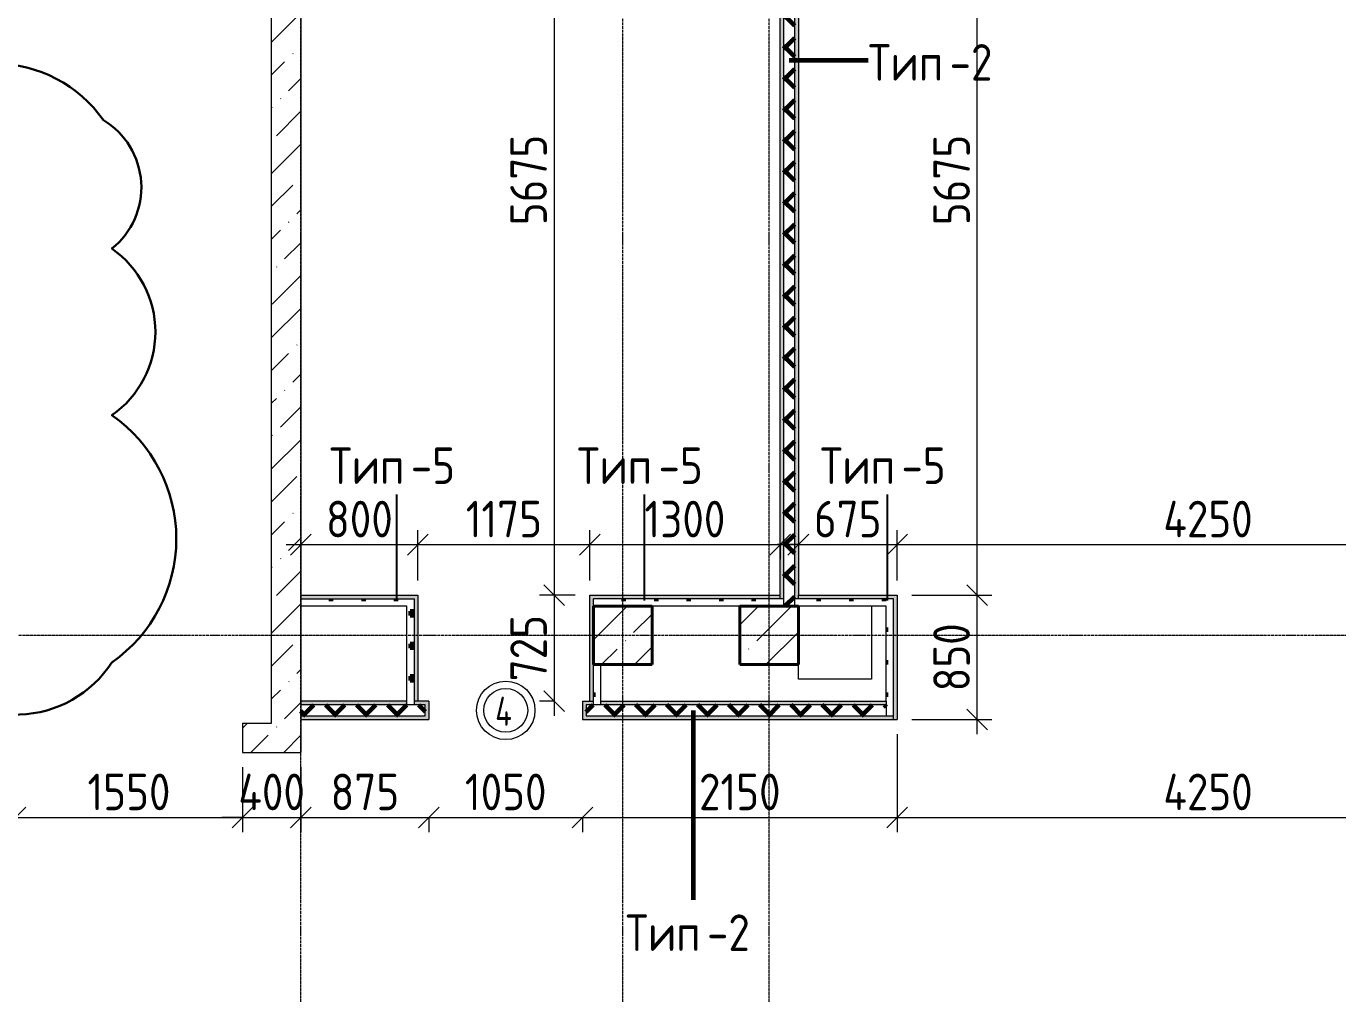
# Model space of a CAD drawing. Header units: millimetres. Extents: x -60946 to 138510, y -262288 to 24501.
# Drawn here: x 12007 to 20971, y -47910 to -41296 of the extents above; entities that cross this region are included whole.
import ezdxf

# ---------------------------------------------------------------- set-up
doc = ezdxf.new("R2010")
doc.units = ezdxf.units.MM
doc.linetypes.add('ADSK_Линия сетки', pattern=[25, 20, -2.5, 0, -2.5])
for name, color, linetype, lineweight in [('2)Тип-2', 3, 'Continuous', 60), ('2)Тип-5', 1, 'Continuous', 60), ('Марки дверей', 7, 'Continuous', 20), ('Несущие колонны', 7, 'Continuous', 18), ('Оси', 7, 'Continuous', 9), ('Перекрытие', 7, 'Continuous', 18), ('Размеры', 7, 'Continuous', 9), ('Стены наружные', 7, 'Continuous', 18), ('Стены несущие', 7, 'Continuous', 30), ('Стены отделка', 7, 'Continuous', 30), ('Стены штриховка', 7, 'Continuous', 9)]:
    doc.layers.add(name, color=color, linetype=linetype, lineweight=lineweight)
doc.layers.add('2)Тип-4', color=7, linetype='Continuous', lineweight=30, true_color=0x0080c0)
doc.styles.add('GOST Common_2', font='', dxfattribs={"width": 0.9, "height": 250})
doc.styles.add('GOST Common_3', font='', dxfattribs={"width": 0.9, "height": 200})
doc.styles.add('GOST Common_B', font='', dxfattribs={"width": 0.8, "height": 200})
doc.styles.get('GOST Common_2').set_extended_font_data('GOST Common')
doc.styles.get('GOST Common_3').set_extended_font_data('GOST Common')
doc.styles.get('GOST Common_B').set_extended_font_data('GOST Common', bold=True)
doc.dimstyles.new('ADSK_Основной_2_0_3', dxfattribs={"dimscale": 304.8, "dimtxt": 201.142999, "dimasz": 0.463911, "dimexe": 0.328084, "dimexo": 0.328084, "dimgap": 0.164042, "dimtad": 1, "dimdec": 3, "dimrnd": 0.001, "dimdsep": 46, "dimtxsty": 'GOST Common_2', "dimblk1": 'OBLIQUE', "dimblk2": 'OBLIQUE', "dimsah": 1, "dimcen": 0.09, "dimdle": 0.328084, "dimazin": 2, "dimtfac": 1, "dimtdec": 4, "dimtix": 1, "dimtmove": 0, "dimatfit": 3, "dimfxl": 1, "dimtvp": 1, "dimtolj": 1, "dimtzin": 0, "dimlwd": 20, "dimlwe": 20, "dimarcsym": 2})
pattern_1 = [(45, (1283.93, -48864.63), (-224.5064, 224.5064), []), (45, (1508.44, -48864.63), (-224.5064, 224.5064), [396.875, -79.375, 3.353, -76.022])]
pattern_2 = [(45, (1283.93, -48864.63), (84.1895, 308.696), [396.875, -79.375, 3.353, -76.022])]
pattern_3 = [(0, (1283.93, -48864.63), (111.125, 111.125), [55.562, -166.687]), (90, (1311.72, -48892.41), (-111.125, 111.125), [55.562, -166.687])]
pattern_4 = [(45, (1283.93, -48864.63), (-106.066, 106.066), []), (135, (1283.93, -48864.63), (-106.066, -106.066), [])]

# ---------------------------------------------------------------- blocks, each defined once
blk = doc.blocks.new('ADSK_КолоннаЖБ_Прямоугольная - 400x400 мм-1807143-Кладочный план 1-го этажа')
at = {"layer": 'Несущие колонны', "lineweight": 40}
for p, q in [((-200, 200), (200, 200)), ((-200, -200), (-200, 200)), ((200, 200), (200, -200)), ((200, -200), (-200, -200))]:
    blk.add_line(p, q, dxfattribs=at)
blk = doc.blocks.new('М_двери1 - Марка экземпляра 2-3719212-Кладочный план 1-го этажа')
at = {"layer": 'Марки дверей'}
for radius in [2, 1.5]:
    blk.add_circle((0, 0), radius, dxfattribs=at)
blk = doc.blocks.new('_Oblique')
at = {"color": 0, "linetype": 'ByBlock', "lineweight": -2}
blk.add_line((-0.5, -0.5), (0.5, 0.5), dxfattribs=at)
blk = doc.blocks.new('*D3685')
at = {"layer": 'Defpoints', "color": 0, "transparency": 16777216}
for p in [(11933.9, -46259.7), (10083.9, -46604.9), (11933.9, -46704.9)]:
    blk.add_point(p, dxfattribs=at)
at = {"layer": 'Размеры', "color": 0, "lineweight": 20, "transparency": 16777216}
for p, q in [((11933.9, -46359.7), (11933.9, -46804.9)), ((9983.9, -46704.9), (12033.9, -46704.9)), ((10083.9, -46704.9), (10083.9, -46804.9))]:
    blk.add_line(p, q, dxfattribs=at)
at = {"layer": 'Размеры', "color": 0, "lineweight": 20, "transparency": 16777216, "xscale": 141.4, "yscale": 141.4, "zscale": 141.4, "rotation": 180}
blk.add_blockref('_Oblique', (10083.9, -46704.9), dxfattribs=at)
at = {"layer": 'Размеры', "color": 0, "lineweight": 20, "transparency": 16777216, "xscale": 141.4, "yscale": 141.4, "zscale": 141.4}
blk.add_blockref('_Oblique', (11933.9, -46704.9), dxfattribs=at)
at = {"layer": 'Размеры', "color": 0, "lineweight": 9, "transparency": 16777216, "insert": (11008.9, -46529.9), "char_height": 250, "width": 560.473, "attachment_point": 5, "style": 'GOST Common_2'}
blk.add_mtext('\\A1;1850', dxfattribs=at)
blk = doc.blocks.new('*D3686')
at = {"layer": 'Defpoints', "color": 0, "transparency": 16777216}
for p in [(11933.9, -46259.7), (13483.9, -46259.7), (13483.9, -46704.9)]:
    blk.add_point(p, dxfattribs=at)
at = {"layer": 'Размеры', "color": 0, "lineweight": 20, "transparency": 16777216}
for p, q in [((11933.9, -46359.7), (11933.9, -46804.9)), ((13483.9, -46359.7), (13483.9, -46804.9)), ((11833.9, -46704.9), (13583.9, -46704.9))]:
    blk.add_line(p, q, dxfattribs=at)
at = {"layer": 'Размеры', "color": 0, "lineweight": 20, "transparency": 16777216, "xscale": 141.4, "yscale": 141.4, "zscale": 141.4, "rotation": 180}
blk.add_blockref('_Oblique', (11933.9, -46704.9), dxfattribs=at)
at = {"layer": 'Размеры', "color": 0, "lineweight": 20, "transparency": 16777216, "xscale": 141.4, "yscale": 141.4, "zscale": 141.4}
blk.add_blockref('_Oblique', (13483.9, -46704.9), dxfattribs=at)
at = {"layer": 'Размеры', "color": 0, "lineweight": 9, "transparency": 16777216, "insert": (12708.9, -46529.9), "char_height": 250, "width": 560.473, "attachment_point": 5, "style": 'GOST Common_2'}
blk.add_mtext('\\A1;1550', dxfattribs=at)
blk = doc.blocks.new('*D3687')
at = {"layer": 'Defpoints', "color": 0, "transparency": 16777216}
for p in [(13483.9, -46259.7), (13883.9, -46259.7), (13883.9, -46704.9)]:
    blk.add_point(p, dxfattribs=at)
at = {"layer": 'Размеры', "color": 0, "lineweight": 20, "transparency": 16777216}
for p, q in [((13483.9, -46359.7), (13483.9, -46804.9)), ((13883.9, -46359.7), (13883.9, -46804.9)), ((13483.9, -46704.9), (13342.5, -46704.9)), ((13483.9, -46704.9), (13883.9, -46704.9)), ((13883.9, -46704.9), (14025.3, -46704.9))]:
    blk.add_line(p, q, dxfattribs=at)
at = {"layer": 'Размеры', "color": 0, "lineweight": 20, "transparency": 16777216, "xscale": 141.4, "yscale": 141.4, "zscale": 141.4}
blk.add_blockref('_Oblique', (13483.9, -46704.9), dxfattribs=at)
at = {"layer": 'Размеры', "color": 0, "lineweight": 20, "transparency": 16777216, "xscale": 141.4, "yscale": 141.4, "zscale": 141.4, "rotation": 180}
blk.add_blockref('_Oblique', (13883.9, -46704.9), dxfattribs=at)
at = {"layer": 'Размеры', "color": 0, "lineweight": 9, "transparency": 16777216, "insert": (13683.9, -46529.9), "char_height": 250, "width": 474.561, "attachment_point": 5, "style": 'GOST Common_2'}
blk.add_mtext('\\A1;400', dxfattribs=at)
blk = doc.blocks.new('*D3688')
at = {"layer": 'Defpoints', "color": 0, "transparency": 16777216}
for p in [(13883.9, -46259.7), (14758.9, -46604.9), (14758.9, -46704.9)]:
    blk.add_point(p, dxfattribs=at)
at = {"layer": 'Размеры', "color": 0, "lineweight": 20, "transparency": 16777216}
for p, q in [((13883.9, -46359.7), (13883.9, -46804.9)), ((13783.9, -46704.9), (14858.9, -46704.9)), ((14758.9, -46704.9), (14758.9, -46804.9))]:
    blk.add_line(p, q, dxfattribs=at)
at = {"layer": 'Размеры', "color": 0, "lineweight": 20, "transparency": 16777216, "xscale": 141.4, "yscale": 141.4, "zscale": 141.4, "rotation": 180}
blk.add_blockref('_Oblique', (13883.9, -46704.9), dxfattribs=at)
at = {"layer": 'Размеры', "color": 0, "lineweight": 20, "transparency": 16777216, "xscale": 141.4, "yscale": 141.4, "zscale": 141.4}
blk.add_blockref('_Oblique', (14758.9, -46704.9), dxfattribs=at)
at = {"layer": 'Размеры', "color": 0, "lineweight": 9, "transparency": 16777216, "insert": (14321.4, -46529.9), "char_height": 250, "width": 454.106, "attachment_point": 5, "style": 'GOST Common_2'}
blk.add_mtext('\\A1;875', dxfattribs=at)
blk = doc.blocks.new('*D3689')
at = {"layer": 'Defpoints', "color": 0, "transparency": 16777216}
for p in [(14758.9, -46604.9), (15808.9, -46604.9), (15808.9, -46704.9)]:
    blk.add_point(p, dxfattribs=at)
at = {"layer": 'Размеры', "color": 0, "lineweight": 20, "transparency": 16777216}
for p, q in [((14658.9, -46704.9), (15908.9, -46704.9)), ((14758.9, -46704.9), (14758.9, -46804.9)), ((15808.9, -46704.9), (15808.9, -46804.9))]:
    blk.add_line(p, q, dxfattribs=at)
at = {"layer": 'Размеры', "color": 0, "lineweight": 20, "transparency": 16777216, "xscale": 141.4, "yscale": 141.4, "zscale": 141.4, "rotation": 180}
blk.add_blockref('_Oblique', (14758.9, -46704.9), dxfattribs=at)
at = {"layer": 'Размеры', "color": 0, "lineweight": 20, "transparency": 16777216, "xscale": 141.4, "yscale": 141.4, "zscale": 141.4}
blk.add_blockref('_Oblique', (15808.9, -46704.9), dxfattribs=at)
at = {"layer": 'Размеры', "color": 0, "lineweight": 9, "transparency": 16777216, "insert": (15283.9, -46529.9), "char_height": 250, "width": 560.473, "attachment_point": 5, "style": 'GOST Common_2'}
blk.add_mtext('\\A1;1050', dxfattribs=at)
blk = doc.blocks.new('*D3690')
at = {"layer": 'Defpoints', "color": 0, "transparency": 16777216}
for p in [(17958.9, -46034.7), (15808.9, -46604.9), (17958.9, -46704.9)]:
    blk.add_point(p, dxfattribs=at)
at = {"layer": 'Размеры', "color": 0, "lineweight": 20, "transparency": 16777216}
for p, q in [((17958.9, -46134.7), (17958.9, -46804.9)), ((15708.9, -46704.9), (18058.9, -46704.9)), ((15808.9, -46704.9), (15808.9, -46804.9))]:
    blk.add_line(p, q, dxfattribs=at)
at = {"layer": 'Размеры', "color": 0, "lineweight": 20, "transparency": 16777216, "xscale": 141.4, "yscale": 141.4, "zscale": 141.4, "rotation": 180}
blk.add_blockref('_Oblique', (15808.9, -46704.9), dxfattribs=at)
at = {"layer": 'Размеры', "color": 0, "lineweight": 20, "transparency": 16777216, "xscale": 141.4, "yscale": 141.4, "zscale": 141.4}
blk.add_blockref('_Oblique', (17958.9, -46704.9), dxfattribs=at)
at = {"layer": 'Размеры', "color": 0, "lineweight": 9, "transparency": 16777216, "insert": (16883.9, -46529.9), "char_height": 250, "width": 560.473, "attachment_point": 5, "style": 'GOST Common_2'}
blk.add_mtext('\\A1;2150', dxfattribs=at)
blk = doc.blocks.new('*D3691')
at = {"layer": 'Defpoints', "color": 0, "transparency": 16777216}
for p in [(17958.9, -46034.7), (22208.9, -46034.7), (22208.9, -46704.9)]:
    blk.add_point(p, dxfattribs=at)
at = {"layer": 'Размеры', "color": 0, "lineweight": 20, "transparency": 16777216}
for p, q in [((17958.9, -46134.7), (17958.9, -46804.9)), ((22208.9, -46134.7), (22208.9, -46804.9)), ((17858.9, -46704.9), (22308.9, -46704.9))]:
    blk.add_line(p, q, dxfattribs=at)
at = {"layer": 'Размеры', "color": 0, "lineweight": 20, "transparency": 16777216, "xscale": 141.4, "yscale": 141.4, "zscale": 141.4, "rotation": 180}
blk.add_blockref('_Oblique', (17958.9, -46704.9), dxfattribs=at)
at = {"layer": 'Размеры', "color": 0, "lineweight": 20, "transparency": 16777216, "xscale": 141.4, "yscale": 141.4, "zscale": 141.4}
blk.add_blockref('_Oblique', (22208.9, -46704.9), dxfattribs=at)
at = {"layer": 'Размеры', "color": 0, "lineweight": 9, "transparency": 16777216, "insert": (20083.9, -46529.9), "char_height": 250, "width": 625.93, "attachment_point": 5, "style": 'GOST Common_2'}
blk.add_mtext('\\A1;4250', dxfattribs=at)
blk = doc.blocks.new('*D3740')
at = {"layer": 'Defpoints', "color": 0, "transparency": 16777216}
for p in [(17283.9, -44739.6), (17958.9, -44839.6), (17958.9, -45184.7)]:
    blk.add_point(p, dxfattribs=at)
at = {"layer": 'Размеры', "color": 0, "lineweight": 20, "transparency": 16777216}
for p, q in [((17958.9, -45084.7), (17958.9, -44739.6)), ((17283.9, -44839.6), (17142.5, -44839.6)), ((17283.9, -44839.6), (17283.9, -44939.6)), ((17283.9, -44839.6), (17958.9, -44839.6)), ((17958.9, -44839.6), (18100.3, -44839.6))]:
    blk.add_line(p, q, dxfattribs=at)
at = {"layer": 'Размеры', "color": 0, "lineweight": 20, "transparency": 16777216, "xscale": 141.4, "yscale": 141.4, "zscale": 141.4}
blk.add_blockref('_Oblique', (17283.9, -44839.6), dxfattribs=at)
at = {"layer": 'Размеры', "color": 0, "lineweight": 20, "transparency": 16777216, "xscale": 141.4, "yscale": 141.4, "zscale": 141.4, "rotation": 180}
blk.add_blockref('_Oblique', (17958.9, -44839.6), dxfattribs=at)
at = {"layer": 'Размеры', "color": 0, "lineweight": 9, "transparency": 16777216, "insert": (17621.4, -44664.6), "char_height": 250, "width": 454.106, "attachment_point": 5, "style": 'GOST Common_2'}
blk.add_mtext('\\A1;675', dxfattribs=at)
blk = doc.blocks.new('*D3741')
at = {"layer": 'Defpoints', "color": 0, "transparency": 16777216}
for p in [(22208.9, -44839.6), (17958.9, -45184.7), (22208.9, -45184.7)]:
    blk.add_point(p, dxfattribs=at)
at = {"layer": 'Размеры', "color": 0, "lineweight": 20, "transparency": 16777216}
for p, q in [((17958.9, -45084.7), (17958.9, -44739.6)), ((22208.9, -45084.7), (22208.9, -44739.6)), ((17858.9, -44839.6), (22308.9, -44839.6))]:
    blk.add_line(p, q, dxfattribs=at)
at = {"layer": 'Размеры', "color": 0, "lineweight": 20, "transparency": 16777216, "xscale": 141.4, "yscale": 141.4, "zscale": 141.4, "rotation": 180}
blk.add_blockref('_Oblique', (17958.9, -44839.6), dxfattribs=at)
at = {"layer": 'Размеры', "color": 0, "lineweight": 20, "transparency": 16777216, "xscale": 141.4, "yscale": 141.4, "zscale": 141.4}
blk.add_blockref('_Oblique', (22208.9, -44839.6), dxfattribs=at)
at = {"layer": 'Размеры', "color": 0, "lineweight": 9, "transparency": 16777216, "insert": (20083.9, -44664.6), "char_height": 250, "width": 625.93, "attachment_point": 5, "style": 'GOST Common_2'}
blk.add_mtext('\\A1;4250', dxfattribs=at)
blk = doc.blocks.new('*D3743')
at = {"layer": 'Defpoints', "color": 0, "transparency": 16777216}
for p in [(17958.9, -45184.7), (18506.4, -45184.7), (17958.9, -46034.7)]:
    blk.add_point(p, dxfattribs=at)
at = {"layer": 'Размеры', "color": 0, "lineweight": 20, "transparency": 16777216}
for p, q in [((18506.4, -46134.7), (18506.4, -45084.7)), ((18058.9, -45184.7), (18606.4, -45184.7)), ((18058.9, -46034.7), (18606.4, -46034.7))]:
    blk.add_line(p, q, dxfattribs=at)
at = {"layer": 'Размеры', "color": 0, "lineweight": 20, "transparency": 16777216, "xscale": 141.4, "yscale": 141.4, "zscale": 141.4}
for p, rotation in [((18506.4, -45184.7), 90), ((18506.4, -46034.7), 270)]:
    blk.add_blockref('_Oblique', p, dxfattribs=dict(at, rotation=rotation))
at = {"layer": 'Размеры', "color": 0, "lineweight": 9, "transparency": 16777216, "insert": (18331.4, -45609.7), "char_height": 250, "width": 454.106, "attachment_point": 5, "rotation": 90, "style": 'GOST Common_2'}
blk.add_mtext('\\A1;850', dxfattribs=at)
blk = doc.blocks.new('*D3744')
at = {"layer": 'Defpoints', "color": 0, "transparency": 16777216}
for p in [(18406.4, -39509.7), (18506.4, -39509.7), (17958.9, -45184.7)]:
    blk.add_point(p, dxfattribs=at)
at = {"layer": 'Размеры', "color": 0, "lineweight": 20, "transparency": 16777216}
for p, q in [((18506.4, -45284.7), (18506.4, -39409.7)), ((18506.4, -39509.7), (18606.4, -39509.7)), ((18058.9, -45184.7), (18606.4, -45184.7))]:
    blk.add_line(p, q, dxfattribs=at)
at = {"layer": 'Размеры', "color": 0, "lineweight": 20, "transparency": 16777216, "xscale": 141.4, "yscale": 141.4, "zscale": 141.4}
for p, rotation in [((18506.4, -39509.7), 90), ((18506.4, -45184.7), 270)]:
    blk.add_blockref('_Oblique', p, dxfattribs=dict(at, rotation=rotation))
at = {"layer": 'Размеры', "color": 0, "lineweight": 9, "transparency": 16777216, "insert": (18331.4, -42347.2), "char_height": 250, "width": 605.475, "attachment_point": 5, "rotation": 90, "style": 'GOST Common_2'}
blk.add_mtext('\\A1;5675', dxfattribs=at)
blk = doc.blocks.new('*D3745')
at = {"layer": 'Defpoints', "color": 0, "transparency": 16777216}
for p in [(13883.9, -44739.6), (14683.9, -44839.6), (14683.9, -45184.7)]:
    blk.add_point(p, dxfattribs=at)
at = {"layer": 'Размеры', "color": 0, "lineweight": 20, "transparency": 16777216}
for p, q in [((14683.9, -45084.7), (14683.9, -44739.6)), ((13783.9, -44839.6), (14783.9, -44839.6)), ((13883.9, -44839.6), (13883.9, -44939.6))]:
    blk.add_line(p, q, dxfattribs=at)
at = {"layer": 'Размеры', "color": 0, "lineweight": 20, "transparency": 16777216, "xscale": 141.4, "yscale": 141.4, "zscale": 141.4, "rotation": 180}
blk.add_blockref('_Oblique', (13883.9, -44839.6), dxfattribs=at)
at = {"layer": 'Размеры', "color": 0, "lineweight": 20, "transparency": 16777216, "xscale": 141.4, "yscale": 141.4, "zscale": 141.4}
blk.add_blockref('_Oblique', (14683.9, -44839.6), dxfattribs=at)
at = {"layer": 'Размеры', "color": 0, "lineweight": 9, "transparency": 16777216, "insert": (14283.9, -44664.6), "char_height": 250, "width": 454.106, "attachment_point": 5, "style": 'GOST Common_2'}
blk.add_mtext('\\A1;800', dxfattribs=at)
blk = doc.blocks.new('*D3746')
at = {"layer": 'Defpoints', "color": 0, "transparency": 16777216}
for p in [(15858.9, -44839.6), (14683.9, -45184.7), (15858.9, -45184.7)]:
    blk.add_point(p, dxfattribs=at)
at = {"layer": 'Размеры', "color": 0, "lineweight": 20, "transparency": 16777216}
for p, q in [((14683.9, -45084.7), (14683.9, -44739.6)), ((15858.9, -45084.7), (15858.9, -44739.6)), ((14583.9, -44839.6), (15958.9, -44839.6))]:
    blk.add_line(p, q, dxfattribs=at)
at = {"layer": 'Размеры', "color": 0, "lineweight": 20, "transparency": 16777216, "xscale": 141.4, "yscale": 141.4, "zscale": 141.4, "rotation": 180}
blk.add_blockref('_Oblique', (14683.9, -44839.6), dxfattribs=at)
at = {"layer": 'Размеры', "color": 0, "lineweight": 20, "transparency": 16777216, "xscale": 141.4, "yscale": 141.4, "zscale": 141.4}
blk.add_blockref('_Oblique', (15858.9, -44839.6), dxfattribs=at)
at = {"layer": 'Размеры', "color": 0, "lineweight": 9, "transparency": 16777216, "insert": (15271.4, -44664.6), "char_height": 250, "width": 515.472, "attachment_point": 5, "style": 'GOST Common_2'}
blk.add_mtext('\\A1;1175', dxfattribs=at)
blk = doc.blocks.new('*D3747')
at = {"layer": 'Defpoints', "color": 0, "transparency": 16777216}
for p in [(17158.9, -44739.6), (17158.9, -44839.6), (15858.9, -45184.7)]:
    blk.add_point(p, dxfattribs=at)
at = {"layer": 'Размеры', "color": 0, "lineweight": 20, "transparency": 16777216}
for p, q in [((15858.9, -45084.7), (15858.9, -44739.6)), ((15758.9, -44839.6), (17258.9, -44839.6)), ((17158.9, -44839.6), (17158.9, -44939.6))]:
    blk.add_line(p, q, dxfattribs=at)
at = {"layer": 'Размеры', "color": 0, "lineweight": 20, "transparency": 16777216, "xscale": 141.4, "yscale": 141.4, "zscale": 141.4, "rotation": 180}
blk.add_blockref('_Oblique', (15858.9, -44839.6), dxfattribs=at)
at = {"layer": 'Размеры', "color": 0, "lineweight": 20, "transparency": 16777216, "xscale": 141.4, "yscale": 141.4, "zscale": 141.4}
blk.add_blockref('_Oblique', (17158.9, -44839.6), dxfattribs=at)
at = {"layer": 'Размеры', "color": 0, "lineweight": 9, "transparency": 16777216, "insert": (16508.9, -44664.6), "char_height": 250, "width": 560.473, "attachment_point": 5, "style": 'GOST Common_2'}
blk.add_mtext('\\A1;1300', dxfattribs=at)
blk = doc.blocks.new('*D3748')
at = {"layer": 'Defpoints', "color": 0, "transparency": 16777216}
for p in [(15715.2, -39509.7), (15615.2, -45184.7), (15858.9, -45184.7)]:
    blk.add_point(p, dxfattribs=at)
at = {"layer": 'Размеры', "color": 0, "lineweight": 20, "transparency": 16777216}
for p, q in [((15615.2, -39409.7), (15615.2, -45284.7)), ((15615.2, -39509.7), (15515.2, -39509.7)), ((15758.9, -45184.7), (15515.2, -45184.7))]:
    blk.add_line(p, q, dxfattribs=at)
at = {"layer": 'Размеры', "color": 0, "lineweight": 20, "transparency": 16777216, "xscale": 141.4, "yscale": 141.4, "zscale": 141.4}
for p, rotation in [((15615.2, -39509.7), 90), ((15615.2, -45184.7), 270)]:
    blk.add_blockref('_Oblique', p, dxfattribs=dict(at, rotation=rotation))
at = {"layer": 'Размеры', "color": 0, "lineweight": 9, "transparency": 16777216, "insert": (15440.2, -42347.2), "char_height": 250, "width": 605.475, "attachment_point": 5, "rotation": 90, "style": 'GOST Common_2'}
blk.add_mtext('\\A1;5675', dxfattribs=at)
blk = doc.blocks.new('*D3749')
at = {"layer": 'Defpoints', "color": 0, "transparency": 16777216}
for p in [(15858.9, -45184.7), (15615.2, -45909.7), (15715.2, -45909.7)]:
    blk.add_point(p, dxfattribs=at)
at = {"layer": 'Размеры', "color": 0, "lineweight": 20, "transparency": 16777216}
for p, q in [((15615.2, -45084.7), (15615.2, -46009.7)), ((15758.9, -45184.7), (15515.2, -45184.7)), ((15615.2, -45909.7), (15515.2, -45909.7))]:
    blk.add_line(p, q, dxfattribs=at)
at = {"layer": 'Размеры', "color": 0, "lineweight": 20, "transparency": 16777216, "xscale": 141.4, "yscale": 141.4, "zscale": 141.4}
for p, rotation in [((15615.2, -45184.7), 90), ((15615.2, -45909.7), 270)]:
    blk.add_blockref('_Oblique', p, dxfattribs=dict(at, rotation=rotation))
at = {"layer": 'Размеры', "color": 0, "lineweight": 9, "transparency": 16777216, "insert": (15440.2, -45547.2), "char_height": 250, "width": 454.106, "attachment_point": 5, "rotation": 90, "style": 'GOST Common_2'}
blk.add_mtext('\\A1;725', dxfattribs=at)

msp = doc.modelspace()

# ---------------------------------------------------------------- hatches: boundary and pattern name
at = {"layer": '2)Тип-2'}
for points in [[(17183.9343, -45209.6624), (17183.9343, -39659.6624), (17158.9343, -39659.6624), (17158.9343, -45209.6624)], [(17258.9343, -45209.6624), (17283.9343, -45209.6624), (17283.9343, -39659.6624), (17183.9343, -39659.6624), (17183.9343, -39684.6624), (17258.9343, -39684.6624), (17258.9343, -44837.9461)]]:
    msp.add_hatch(color=256, dxfattribs=at).paths.add_polyline_path(points)
h = msp.add_hatch(dxfattribs=at)
h.set_pattern_fill('FP_4', color=256, style=0, pattern_type=2)
h.set_pattern_definition(pattern_4)
h.paths.add_polyline_path([(17258.9343, -45259.6624), (17258.9343, -39684.6624), (17183.9343, -39684.6624), (17183.9343, -45259.6624)])
h = msp.add_hatch(color=256, dxfattribs=at)
h.paths.add_polyline_path([(15808.9343, -46034.6624), (15833.9343, -46034.6624), (15833.9343, -45934.6624), (15883.9343, -45934.6624), (15883.9343, -45909.6624), (15808.9343, -45909.6624)])
h.paths.add_polyline_path([(14733.9343, -46034.6624), (14758.9343, -46034.6624), (14758.9343, -45909.6624), (14658.9343, -45909.6624), (14658.9343, -45934.6624), (14733.9343, -45934.6624), (14733.9343, -46009.6624)])
h.paths.add_polyline_path([(14608.9343, -45934.6624), (14608.9343, -45909.6624), (13883.9343, -45909.6624), (13883.9343, -45934.6624), (14210.5423, -45934.6624)])
h.paths.add_polyline_path([(15933.9343, -45934.6624), (17883.9343, -45934.6624), (17883.9343, -45909.6624), (15933.9343, -45909.6624)])
h = msp.add_hatch(dxfattribs=at)
h.set_pattern_fill('FP_4', color=256, style=0, pattern_type=2)
h.set_pattern_definition(pattern_4)
h.paths.add_polyline_path([(17883.9343, -46009.6624), (17883.9343, -45934.6624), (15833.9343, -45934.6624), (15833.9343, -46009.6624), (17155.4871, -46009.6624)])
h.paths.add_polyline_path([(14210.5423, -46009.6624), (14733.9343, -46009.6624), (14733.9343, -45934.6624), (13883.9343, -45934.6624), (13883.9343, -46009.6624)])
h = msp.add_hatch(color=256, dxfattribs=at)
h.paths.add_polyline_path([(15833.9343, -46034.6624), (17933.9343, -46034.6624), (17933.9343, -46009.6624), (15833.9343, -46009.6624)])
h.paths.add_polyline_path([(14733.9343, -46034.6624), (14733.9343, -46009.6624), (13883.9343, -46009.6624), (13883.9343, -46034.6624), (14210.5423, -46034.6624)])
at = {"layer": '2)Тип-5', "true_color": 0xd50000}
for points in [[(14658.9343, -45209.6624), (14658.9343, -45184.6624), (13883.9343, -45184.6624), (13883.9343, -45209.6624), (14608.9343, -45209.6624)], [(14683.9343, -45909.6624), (14683.9343, -45184.6624), (14658.9343, -45184.6624), (14658.9343, -45909.6624)], [(15858.9343, -45209.6624), (17158.9343, -45209.6624), (17158.9343, -45184.6624), (15858.9343, -45184.6624)], [(15858.9343, -45909.6624), (15883.9343, -45909.6624), (15883.9343, -45209.6624), (15858.9343, -45209.6624), (15858.9343, -45259.6624)], [(17958.9343, -45209.6624), (17958.9343, -45184.6624), (17283.9343, -45184.6624), (17283.9343, -45209.6624), (17933.9343, -45209.6624)], [(17958.9343, -46034.6624), (17958.9343, -45209.6624), (17933.9343, -45209.6624), (17933.9343, -46034.6624)]]:
    msp.add_hatch(color=12, dxfattribs=at).paths.add_polyline_path(points)
h = msp.add_hatch(dxfattribs=at)
h.set_pattern_fill('FP_6', color=12, style=0, pattern_type=2)
h.set_pattern_definition(pattern_3)
h.paths.add_polyline_path([(14210.5423, -45259.6624), (14608.9343, -45259.6624), (14608.9343, -45209.6624), (13883.9343, -45209.6624), (13883.9343, -45259.6624)])
h = msp.add_hatch(dxfattribs=at)
h.set_pattern_fill('FP_6', color=12, style=0, pattern_type=2)
h.set_pattern_definition(pattern_3)
h.paths.add_polyline_path([(14658.9343, -45934.6624), (14658.9343, -45209.6624), (14608.9343, -45209.6624), (14608.9343, -45934.6624)])
h = msp.add_hatch(dxfattribs=at)
h.set_pattern_fill('FP_6', color=12, style=0, pattern_type=2)
h.set_pattern_definition(pattern_3)
h.paths.add_polyline_path([(17183.9343, -45259.6624), (17183.9343, -45209.6624), (15883.9343, -45209.6624), (15883.9343, -45259.6624), (17158.9343, -45259.6624)])
h = msp.add_hatch(dxfattribs=at)
h.set_pattern_fill('FP_6', color=12, style=0, pattern_type=2)
h.set_pattern_definition(pattern_3)
h.paths.add_polyline_path([(17891.7233, -45259.6624), (17933.9343, -45259.6624), (17933.9343, -45209.6624), (17258.9343, -45209.6624), (17258.9343, -45259.6624), (17883.9343, -45259.6624)])
h = msp.add_hatch(dxfattribs=at)
h.set_pattern_fill('FP_6', color=12, style=0, pattern_type=2)
h.set_pattern_definition(pattern_3)
h.paths.add_polyline_path([(17933.9343, -46009.6624), (17933.9343, -45259.6624), (17883.9343, -45259.6624), (17883.9343, -46009.6624), (17891.7233, -46009.6624)])
h = msp.add_hatch(dxfattribs=at)
h.set_pattern_fill('FP_6', color=12, style=0, pattern_type=2)
h.set_pattern_definition(pattern_3)
h.paths.add_polyline_path([(15933.9343, -45934.6624), (15933.9343, -45659.6624), (15883.9343, -45659.6624), (15883.9343, -45934.6624)])
at = {"layer": 'Несущие колонны', "lineweight": 9}
h = msp.add_hatch(dxfattribs=at)
h.set_pattern_fill('FP_3', color=256, style=0, pattern_type=2)
h.set_pattern_definition(pattern_1)
h.paths.add_polyline_path([(15933.9343, -45659.6624), (16283.9343, -45659.6624), (16283.9343, -45259.6624), (15883.9343, -45259.6624), (15883.9343, -45659.6624)])
h = msp.add_hatch(dxfattribs=at)
h.set_pattern_fill('FP_3', color=256, style=0, pattern_type=2)
h.set_pattern_definition(pattern_1)
h.paths.add_polyline_path([(16883.9343, -45659.6624), (17283.9343, -45659.6624), (17283.9343, -45259.6624), (16883.9343, -45259.6624)])
at = {"layer": 'Стены наружные', "lineweight": 9}
h = msp.add_hatch(dxfattribs=at)
h.set_pattern_fill('FP_1', color=256, style=0, pattern_type=2)
h.set_pattern_definition(pattern_2)
h.paths.add_polyline_path([(13683.9343, -46059.6624), (13883.9343, -46059.6624), (13883.9343, -37859.6624), (13683.9343, -37859.6624), (13683.9343, -43549.7783)])
h = msp.add_hatch(dxfattribs=at)
h.set_pattern_fill('FP_1', color=256, style=0, pattern_type=2)
h.set_pattern_definition(pattern_2)
h.paths.add_polyline_path([(10283.9343, -46259.6624), (11933.9343, -46259.6624), (11933.9343, -46059.6624), (10283.9343, -46059.6624), (10283.9343, -46126.1139)])
h.paths.add_polyline_path([(13883.9343, -46259.6624), (13883.9343, -46059.6624), (13483.9343, -46059.6624), (13483.9343, -46259.6624)])

# ---------------------------------------------------------------- linework, layer by layer
at = {"layer": '2)Тип-2'}
for p, q in [((17221.4343, -41528.8635), (17762.0917, -41528.8635)), ((16564.1012, -45972.1624), (16564.1012, -47266.3779))]:
    msp.add_line(p, q, dxfattribs=at)
at = {"layer": '2)Тип-4', "color": 5}
msp.add_lwpolyline([(8438.3154, -45687.9692, -0.52056705), (8438.3154, -44106.3456, -0.52056705), (8438.3154, -43129.8993, -0.52056705), (8438.3154, -42218.7129, -0.52056705), (9386.3677, -41937.7464, -0.52056705), (11053.0512, -41937.7464, -0.52056705), (12534.539, -41937.7464, -0.52056705), (12592.8047, -42816.0689, -0.52056705), (12592.8047, -43955.0712, -0.52056705), (12592.8047, -45644.2136, -0.52056705), (11303.9466, -45687.9692, -0.52056705), (9740.4967, -45687.9692, -0.52056705)], format="xyb", close=True, dxfattribs=at)
at = {"layer": '2)Тип-5', "lineweight": 25}
for p, q in [((14539.5077, -45222.1624), (14539.5077, -44497.2065)), ((16232.8724, -45222.1624), (16232.8724, -44497.2065)), ((17893.3699, -45222.1624), (17893.3699, -44497.2065))]:
    msp.add_line(p, q, dxfattribs=at)
at = {"layer": 'Несущие колонны', "lineweight": 9}
for p, q in [((16283.9343, -45259.6624), (15883.9343, -45259.6624)), ((15883.9343, -45659.6624), (15883.9343, -45259.6624)), ((16283.9343, -45259.6624), (16283.9343, -45659.6624)), ((17283.9343, -45259.6624), (16883.9343, -45259.6624)), ((16883.9343, -45659.6624), (16883.9343, -45259.6624)), ((17283.9343, -45259.6624), (17283.9343, -45659.6624)), ((15933.9343, -45659.6624), (15883.9343, -45659.6624)), ((16283.9343, -45659.6624), (15933.9343, -45659.6624)), ((17283.9343, -45659.6624), (16883.9343, -45659.6624))]:
    msp.add_line(p, q, dxfattribs=at)
at = {"layer": 'Оси', "linetype": 'ADSK_Линия сетки', "lineweight": 5}
for p, q in [((13883.9343, -59838.5137), (13883.9343, -38837.1863)), ((16083.9343, -59838.5137), (16083.9343, -38837.1863)), ((17083.9343, -59838.5137), (17083.9343, -38837.1863)), ((63681.4538, -45459.6624), (-23956.1623, -45459.6624))]:
    msp.add_line(p, q, dxfattribs=at)
at = {"layer": 'Перекрытие'}
for p, q in [((17783.9343, -45259.6624), (17783.9343, -45759.6624)), ((17283.9343, -45759.6624), (17283.9343, -45659.6624)), ((17783.9343, -45759.6624), (17283.9343, -45759.6624))]:
    msp.add_line(p, q, dxfattribs=at)
at = {"layer": 'Стены несущие', "lineweight": 9}
for p, q in [((13683.9343, -46059.6624), (13683.9343, -37859.6624)), ((13883.9343, -39509.6624), (13883.9343, -45184.6624)), ((17158.9343, -45184.6624), (17158.9343, -39659.6624)), ((17283.9343, -39659.6624), (17283.9343, -45184.6624)), ((13883.9343, -45259.6624), (13883.9343, -45909.6624)), ((14608.9343, -45259.6624), (13883.9343, -45259.6624)), ((14608.9343, -45909.6624), (14608.9343, -45259.6624)), ((17883.9343, -45259.6624), (15883.9343, -45259.6624)), ((17883.9343, -45909.6624), (17883.9343, -45259.6624)), ((15933.9343, -45909.6624), (15933.9343, -45659.6624)), ((14608.9343, -45909.6624), (13883.9343, -45909.6624)), ((14758.9343, -45909.6624), (14683.9343, -45909.6624)), ((14758.9343, -45909.6624), (14758.9343, -46034.6624)), ((15808.9343, -45909.6624), (15858.9343, -45909.6624)), ((15808.9343, -45909.6624), (15808.9343, -46034.6624)), ((15933.9343, -45909.6624), (17883.9343, -45909.6624)), ((13483.9343, -46059.6624), (13683.9343, -46059.6624)), ((13483.9343, -46059.6624), (13483.9343, -46259.6624)), ((13883.9343, -46034.6624), (13883.9343, -46259.6624)), ((13883.9343, -46034.6624), (14758.9343, -46034.6624)), ((15808.9343, -46034.6624), (17933.9343, -46034.6624)), ((13483.9343, -46259.6624), (13883.9343, -46259.6624))]:
    msp.add_line(p, q, dxfattribs=at)
at = {"layer": 'Стены отделка', "lineweight": 18}
for p, q in [((13883.9343, -45184.6624), (14683.9343, -45184.6624)), ((14683.9343, -45184.6624), (14683.9343, -45909.6624)), ((15858.9343, -45184.6624), (17158.9343, -45184.6624)), ((15858.9343, -45909.6624), (15858.9343, -45184.6624)), ((17283.9343, -45184.6624), (17958.9343, -45184.6624)), ((17958.9343, -45184.6624), (17958.9343, -46034.6624)), ((17933.9343, -46034.6624), (17958.9343, -46034.6624))]:
    msp.add_line(p, q, dxfattribs=at)
at = {"layer": 'Стены штриховка', "lineweight": 9}
for p, q in [((17183.9343, -45259.6624), (17183.9343, -39684.6624)), ((17258.9343, -45259.6624), (17258.9343, -39684.6624)), ((13883.9343, -45184.6624), (13883.9343, -45259.6624)), ((13883.9343, -45209.6624), (14658.9343, -45209.6624)), ((14658.9343, -45209.6624), (14658.9343, -45934.6624)), ((17183.9343, -45209.6624), (15883.9343, -45209.6624)), ((15883.9343, -45934.6624), (15883.9343, -45209.6624)), ((17158.9343, -45209.6624), (17158.9343, -45184.6624)), ((17933.9343, -45209.6624), (17258.9343, -45209.6624)), ((17283.9343, -45209.6624), (17283.9343, -45184.6624)), ((17933.9343, -46034.6624), (17933.9343, -45209.6624)), ((15933.9343, -45659.6624), (15883.9343, -45659.6624)), ((13883.9343, -45909.6624), (13883.9343, -46034.6624)), ((14733.9343, -45934.6624), (13883.9343, -45934.6624)), ((14608.9343, -45934.6624), (14608.9343, -45909.6624)), ((14683.9343, -45909.6624), (14658.9343, -45909.6624)), ((14733.9343, -46009.6624), (14733.9343, -45934.6624)), ((15833.9343, -45934.6624), (15833.9343, -46009.6624)), ((17883.9343, -45934.6624), (15833.9343, -45934.6624)), ((15858.9343, -45909.6624), (15883.9343, -45909.6624)), ((15933.9343, -45934.6624), (15933.9343, -45909.6624)), ((17883.9343, -45909.6624), (17883.9343, -46009.6624)), ((13883.9343, -46009.6624), (14733.9343, -46009.6624)), ((15833.9343, -46009.6624), (17933.9343, -46009.6624))]:
    msp.add_line(p, q, dxfattribs=at)

# ---------------------------------------------------------------- block references
at = {"layer": 'Марки дверей', "xscale": 99.99999999999993, "yscale": 99.99999999999993, "zscale": 99.99999999999993}
msp.add_blockref('М_двери1 - Марка экземпляра 2-3719212-Кладочный план 1-го этажа', (15283.9343, -45972.1624), dxfattribs=at)
at = {"layer": 'Несущие колонны', "lineweight": 40, "rotation": 89.9999999999999}
for p in [(16083.9343, -45459.6624), (17083.9343, -45459.6624)]:
    msp.add_blockref('ADSK_КолоннаЖБ_Прямоугольная - 400x400 мм-1807143-Кладочный план 1-го этажа', p, dxfattribs=at)

# ---------------------------------------------------------------- texts
at = {"layer": '2)Тип-2', "color": 116, "lineweight": 9, "true_color": 0x008040, "char_height": 250, "attachment_point": 1, "style": 'GOST Common_3'}
for s, insert, width in [('Тип', (17762.0917, -41417.9364), 673.4175), ('-2', (18317.7167, -41417.9364), 432.91125), ('Тип', (16104.1012, -47366.9508), 673.4175), ('-2', (16659.7262, -47366.9508), 432.91125)]:
    msp.add_mtext(s, dxfattribs=dict(at, insert=insert, width=width))
at = {"layer": '2)Тип-5', "color": 116, "lineweight": 25, "true_color": 0x008040, "char_height": 250, "attachment_point": 1, "style": 'GOST Common_3'}
for s, insert, width in [('Тип', (14079.5077, -44174.7794), 673.4175), ('-5', (14635.1327, -44174.7794), 432.91125), ('Тип', (15772.8724, -44174.7794), 673.4175), ('-5', (16328.4974, -44174.7794), 432.91125), ('Тип', (17433.3699, -44174.7794), 673.4175), ('-5', (17988.9949, -44174.7794), 432.91125)]:
    msp.add_mtext(s, dxfattribs=dict(at, insert=insert, width=width))
at = {"layer": 'Марки дверей', "lineweight": 5, "insert": (15211.8769, -45878.5035), "char_height": 200, "width": 166.751, "attachment_point": 1, "style": 'GOST Common_B'}
msp.add_mtext('\\fGOST Common|b1|i0|c204|p34|;\\W.8;4', dxfattribs=at)

# ---------------------------------------------------------------- dimensions: what is measured, and where the dimension line sits
at = {"layer": 'Размеры', "lineweight": 9}
for base, p1, p2, override, picture, middle in [((15615.2463, -45184.6624), (15715.2312, -39509.6624), (15858.9343, -45184.6624), {"dimpost": '<>', "dimfxl": 5676.819145}, '*D3748', (15440.2463, -42347.1624)), ((18506.3823, -39509.6624), (17958.9343, -45184.6624), (18406.3974, -39509.6624), {"dimpost": '<>', "dimfxl": 5692.613479}, '*D3744', (18331.3823, -42347.1624)), ((15615.2463, -45909.6624), (15858.9343, -45184.6624), (15715.2312, -45909.6624), {"dimpost": '<>', "dimfxl": 739.104594}, '*D3749', (15440.2463, -45547.1624)), ((18506.3823, -45184.6624), (17958.9343, -46034.6624), (17958.9343, -45184.6624), {"dimpost": '<>', "dimfxl": 850}, '*D3743', (18331.3823, -45609.6624))]:
    dim = msp.add_linear_dim(base=base, p1=p1, p2=p2, angle=90, dimstyle='ADSK_Основной_2_0_3', override=override, dxfattribs=at)
    dim.commit()
    dim.dimension.update_dxf_attribs({"geometry": picture, "text_midpoint": middle})
for base, p1, p2, override, picture, middle in [((14683.9343, -44839.5731), (13883.9343, -44739.5882), (14683.9343, -45184.6624), {"dimpost": '<>', "dimfxl": 915.47315}, '*D3745', (14283.9343, -44664.5731)), ((15858.9343, -44839.5731), (14683.9343, -45184.6624), (15858.9343, -45184.6624), {"dimpost": '<>', "dimfxl": 1175}, '*D3746', (15271.4343, -44664.5731)), ((17158.9343, -44839.5731), (15858.9343, -45184.6624), (17158.9343, -44739.5882), {"dimpost": '<>', "dimfxl": 1374.078269}, '*D3747', (16508.9343, -44664.5731)), ((17958.9343, -44839.5731), (17283.9343, -44739.5882), (17958.9343, -45184.6624), {"dimpost": '<>', "dimfxl": 808.52711}, '*D3740', (17621.4343, -44664.5731)), ((22208.9343, -44839.5731), (17958.9343, -45184.6624), (22208.9343, -45184.6624), {"dimpost": '<>', "dimfxl": 4250}, '*D3741', (20083.9343, -44664.5731)), ((17958.9343, -46704.8769), (15808.9343, -46604.892), (17958.9343, -46034.6624), {"dimpost": '<>', "dimfxl": 2224.334023}, '*D3690', (16883.9343, -46529.8769)), ((22208.9343, -46704.8769), (17958.9343, -46034.6624), (22208.9343, -46034.6624), {"dimpost": '<>', "dimfxl": 4250}, '*D3691', (20083.9343, -46529.8769)), ((11933.9343, -46704.8769), (10083.9343, -46604.892), (11933.9343, -46259.6624), {"dimpost": '<>', "dimfxl": 1881.936106}, '*D3685', (11008.9343, -46529.8769)), ((13483.9343, -46704.8769), (11933.9343, -46259.6624), (13483.9343, -46259.6624), {"dimpost": '<>', "dimfxl": 1550}, '*D3686', (12708.9343, -46529.8769)), ((13883.9343, -46704.8769), (13483.9343, -46259.6624), (13883.9343, -46259.6624), {"dimpost": '<>', "dimfxl": 400}, '*D3687', (13683.9343, -46529.8769)), ((14758.9343, -46704.8769), (13883.9343, -46259.6624), (14758.9343, -46604.892), {"dimpost": '<>', "dimfxl": 940.642603}, '*D3688', (14321.4343, -46529.8769)), ((15808.9343, -46704.8769), (14758.9343, -46604.892), (15808.9343, -46604.892), {"dimpost": '<>', "dimfxl": 1050}, '*D3689', (15283.9343, -46529.8769))]:
    dim = msp.add_linear_dim(base=base, p1=p1, p2=p2, dimstyle='ADSK_Основной_2_0_3', override=override, dxfattribs=at)
    dim.commit()
    dim.dimension.update_dxf_attribs({"geometry": picture, "text_midpoint": middle})

doc.saveas('drawing.dxf')
